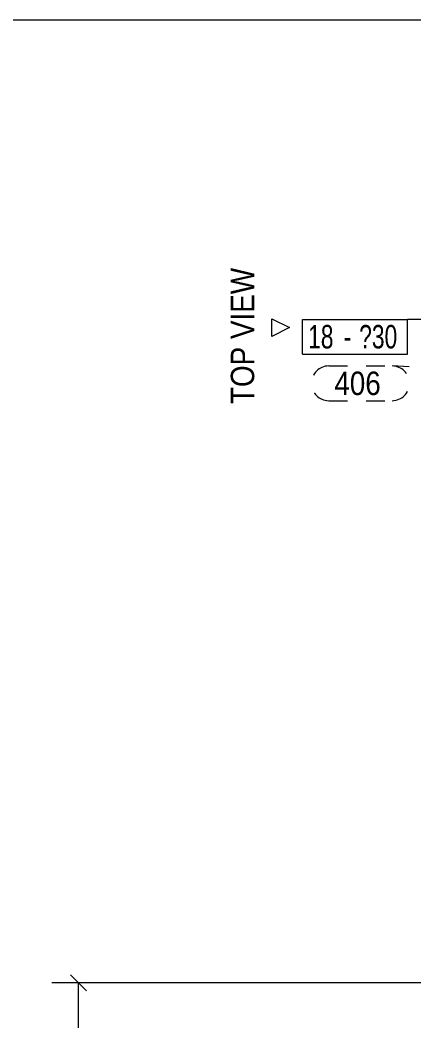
# Model space of a CAD drawing. Header units: millimetres. Extents: x 2 to 579, y 1 to 825.
# Drawn here: x 133.2 to 175.2, y 718.3 to 825 of the extents above; entities that cross this region are included whole.
import ezdxf

# ---------------------------------------------------------------- set-up
doc = ezdxf.new("R2010")
doc.units = ezdxf.units.MM
doc.linetypes.add('XKITLINE00', pattern=[0])
doc.linetypes.add('XKITLINE02', pattern=[4, 2, -2])
for name, color, linetype, lineweight in [('BoltMark', 7, 'Continuous', 0), ('Dimensions', 7, 'Continuous', 0), ('DrawingSheet', 5, 'Continuous', 0), ('OtherObjectType', 7, 'Continuous', 0), ('PartMark', 7, 'Continuous', 0)]:
    doc.layers.add(name, color=color, linetype=linetype, lineweight=lineweight)
doc.styles.add('ARIAL', font='ARIAL.TTF')
doc.styles.add('ARIAL_NARROW', font='ARIALN.TTF')

# ---------------------------------------------------------------- blocks, each defined once
blk = doc.blocks.new('*A51')
at = {"layer": 'DrawingSheet', "color": 5, "linetype": 'XKITLINE00', "lineweight": 0}
blk.add_line((579, 825), (5, 825), dxfattribs=at)
blk = doc.blocks.new('*A64')
at = {"layer": 'Dimensions', "color": 7, "linetype": 'XKITLINE00', "lineweight": 0}
for p, q in [((138.55, 723.2), (140.25, 721.51)), ((291.3, 722.36), (136.55, 722.36)), ((139.4, 85.7), (139.4, 722.36))]:
    blk.add_line(p, q, dxfattribs=at)
at = {"layer": 'Dimensions', "color": 3}
blk.add_point((139.4, 722.36), dxfattribs=at)
blk = doc.blocks.new('*A139')
at = {"layer": 'BoltMark', "color": 7, "linetype": 'XKITLINE00', "lineweight": 0}
for p, q in [((163.3, 793.09), (174.5, 793.09)), ((163.3, 789.39), (163.3, 793.09)), ((174.5, 789.39), (174.5, 793.09)), ((181.57, 793.05), (174.5, 793.09)), ((163.3, 789.39), (174.5, 789.39))]:
    blk.add_line(p, q, dxfattribs=at)
at = {"layer": 'BoltMark', "color": 3, "style": 'ARIAL_NARROW', "width": 0.85}
for s, p in [('18', (163.9, 789.99)), ('?30', (169.35, 789.99)), ('-', (167.69, 789.99))]:
    blk.add_text(s, height=2.5, dxfattribs=at).set_placement(p)
blk = doc.blocks.new('*A141')
at = {"layer": 'PartMark', "color": 7, "linetype": 'XKITLINE02', "lineweight": 0}
for p, q in [((166.1, 788.12), (172.87, 788.12)), ((178.66, 787.82), (172.87, 788.12)), ((166.1, 784.42), (172.87, 784.42))]:
    blk.add_line(p, q, dxfattribs=at)
for centre, start, end in [((166.1, 786.27), 90, 270), ((172.87, 786.27), 270, 90)]:
    blk.add_arc(centre, 1.85, start, end, dxfattribs=at)
at = {"layer": 'PartMark', "color": 3, "style": 'ARIAL', "width": 0.85}
blk.add_text('406', height=2.5, dxfattribs=at).set_placement((166.7, 785.02))
blk = doc.blocks.new('*A144')
at = {"layer": 'OtherObjectType', "color": 7, "linetype": 'XKITLINE00', "lineweight": 0}
for p, q in [((160.02, 791.27), (160.02, 793.15)), ((160.02, 793.15), (161.9, 792.21)), ((161.9, 792.21), (160.02, 791.27)), ((161.9, 792.21), (161.9, 792.21)), ((248.94, 768.55), (249.87, 770.42)), ((249.87, 770.42), (250.81, 768.55)), ((249.87, 770.42), (249.87, 770.42)), ((250.81, 768.55), (248.94, 768.55)), ((241.54, 756.42), (248.96, 756.42))]:
    blk.add_line(p, q, dxfattribs=at)
at = {"layer": 'OtherObjectType', "color": 7, "style": 'ARIAL', "width": 0.85}
blk.add_text('TOP VIEW', height=2.5, rotation=90, dxfattribs=at).set_placement((158.15, 784.06))
for s, p in [('FRONT VIEW', (239.41, 764.17)), ('C', (241.54, 757.17)), ('C', (246.55, 757.17)), ('-', (244.69, 757.17))]:
    blk.add_text(s, height=2.5, dxfattribs=at).set_placement(p)

msp = doc.modelspace()

# ---------------------------------------------------------------- block references
at = {"lineweight": 0}
for name in ['*A51', '*A139', '*A141', '*A64']:
    msp.add_blockref(name, (0, 0), dxfattribs=at)
at = {"layer": 'OtherObjectType', "lineweight": 0}
msp.add_blockref('*A144', (0, 0), dxfattribs=at)

doc.saveas('drawing.dxf')
